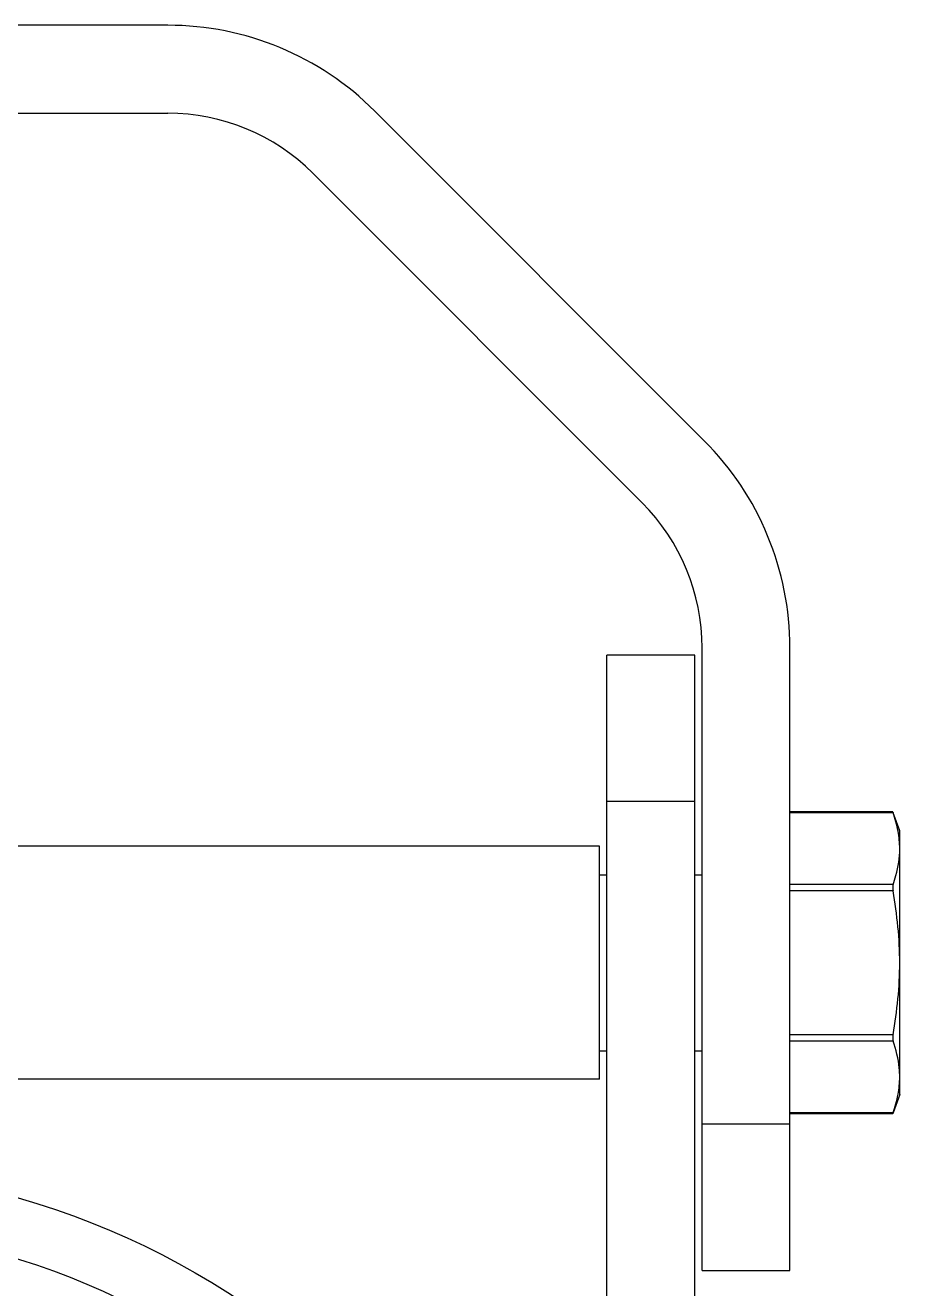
# Model space of a CAD drawing. Extents: x -409572 to -157272, y 600795 to 878326.
# Drawn here: x -396765 to -396320, y 818480 to 819122 of the extents above; entities that cross this region are included whole.
import ezdxf

# ---------------------------------------------------------------- set-up
doc = ezdxf.new("R2010")
doc.units = 0
doc.header["$LTSCALE"] = 1000
doc.header["$MEASUREMENT"] = 0
doc.layers.get('0').update_dxf_attribs({"linetype": 'CONTINUOUS'})

msp = doc.modelspace()

# ---------------------------------------------------------------- linework, layer by layer
at = {"linetype": 'CONTINUOUS'}
for p, q in [((-396692.17, 819121.95), (-397064.25, 819121.95)), ((-397064.25, 819077.3), (-396692.17, 819077.3)), ((-396419.5, 818910.93), (-396586.93, 819078.36)), ((-396618.51, 819046.79), (-396451.07, 818879.36)), ((-396424.28, 818801.97), (-396468.93, 818801.97)), ((-396468.93, 818139.68), (-396468.93, 818801.97)), ((-396424.28, 818139.68), (-396424.28, 818801.97)), ((-396420.56, 818489.43), (-396420.56, 818805.69)), ((-396375.91, 818489.43), (-396375.91, 818805.69)), ((-396424.28, 818727.55), (-396468.93, 818727.55)), ((-396323.64, 818722.46), (-396375.91, 818722.46)), ((-396323.49, 818721.96), (-396375.91, 818721.96)), ((-396323.66, 818722.46), (-396323.49, 818721.96)), ((-396320.1, 818712.67), (-396323.48, 818721.96)), ((-396320.1, 818578.73), (-396320.1, 818712.67)), ((-396472.65, 818704.86), (-397283.77, 818704.86)), ((-396472.65, 818586.54), (-396472.65, 818704.86)), ((-396472.65, 818690.35), (-396468.93, 818690.35)), ((-396472.65, 818690.35), (-396468.93, 818690.35)), ((-396424.28, 818690.35), (-396420.56, 818690.35)), ((-396424.28, 818690.35), (-396420.56, 818690.35)), ((-396323.49, 818685.44), (-396375.91, 818685.44)), ((-396323.49, 818682.22), (-396375.91, 818682.22)), ((-396323.49, 818609.18), (-396375.91, 818609.18)), ((-396323.49, 818605.96), (-396375.91, 818605.96)), ((-396472.65, 818601.05), (-396468.93, 818601.05)), ((-396472.65, 818601.05), (-396468.93, 818601.05)), ((-396424.28, 818601.05), (-396420.56, 818601.05)), ((-396424.28, 818601.05), (-396420.56, 818601.05)), ((-396472.65, 818586.54), (-397283.77, 818586.54)), ((-396320.1, 818578.72), (-396323.48, 818569.43)), ((-396420.56, 818563.84), (-396375.91, 818563.84)), ((-396323.49, 818569.44), (-396375.91, 818569.44)), ((-396323.64, 818568.94), (-396375.91, 818568.94)), ((-396323.49, 818569.44), (-396323.66, 818568.94)), ((-396420.56, 818489.43), (-396375.91, 818489.43))]:
    msp.add_line(p, q, dxfattribs=at)
for radius in [401.84, 372.07]:
    msp.add_circle((-396878.21, 818139.68), radius, dxfattribs=at)
for centre, radius, start, end in [((-396692.17, 818973.12), 148.83, 44.99999, 90), ((-396692.17, 818973.12), 104.18, 44.99999, 90), ((-396524.74, 818805.69), 148.83, 0, 44.99999), ((-396524.74, 818805.69), 104.18, 0, 44.99999)]:
    msp.add_arc(centre, radius, start, end, dxfattribs=at)
for points in [[(-396320.93, 818712.5), (-396321.52, 818715.71), (-396322.41, 818718.87), (-396323.49, 818721.96)], [(-396320.1, 818703.7), (-396320.1, 818706.65), (-396320.39, 818709.6), (-396320.93, 818712.5)], [(-396320.1, 818645.7), (-396320.1, 818657.92), (-396321.39, 818670.17), (-396323.49, 818682.22)], [(-396323.49, 818609.18), (-396321.39, 818621.22), (-396320.1, 818633.47), (-396320.1, 818645.7)], [(-396320.93, 818578.89), (-396320.39, 818581.79), (-396320.1, 818584.75), (-396320.1, 818587.7)], [(-396323.49, 818569.44), (-396322.41, 818572.52), (-396321.52, 818575.68), (-396320.93, 818578.89)]]:
    msp.add_open_spline(points, degree=3, dxfattribs=at)
for points, knots in [([(-396323.49, 818685.44), (-396322.96, 818686.93), (-396321.09, 818692.85), (-396320.1, 818699.08), (-396320.1, 818703.7)], [0, 0, 0, 0, 0.25524, 1, 1, 1, 1]), ([(-396323.49, 818685.44), (-396323.55, 818685.25), (-396323.75, 818684.18), (-396323.64, 818683.08), (-396323.49, 818682.22)], [0, 0, 0, 0, 0.185973, 1, 1, 1, 1]), ([(-396323.49, 818609.18), (-396323.54, 818608.86), (-396323.67, 818607.8), (-396323.73, 818606.67), (-396323.49, 818605.96)], [0, 0, 0, 0, 0.299097, 1, 1, 1, 1]), ([(-396320.1, 818587.7), (-396320.1, 818589.23), (-396320.41, 818595.44), (-396321.95, 818601.54), (-396323.49, 818605.96)], [0, 0, 0, 0, 0.246657, 1, 1, 1, 1])]:
    msp.add_open_spline(points, degree=3, knots=knots, dxfattribs=at)

doc.saveas('drawing.dxf')
